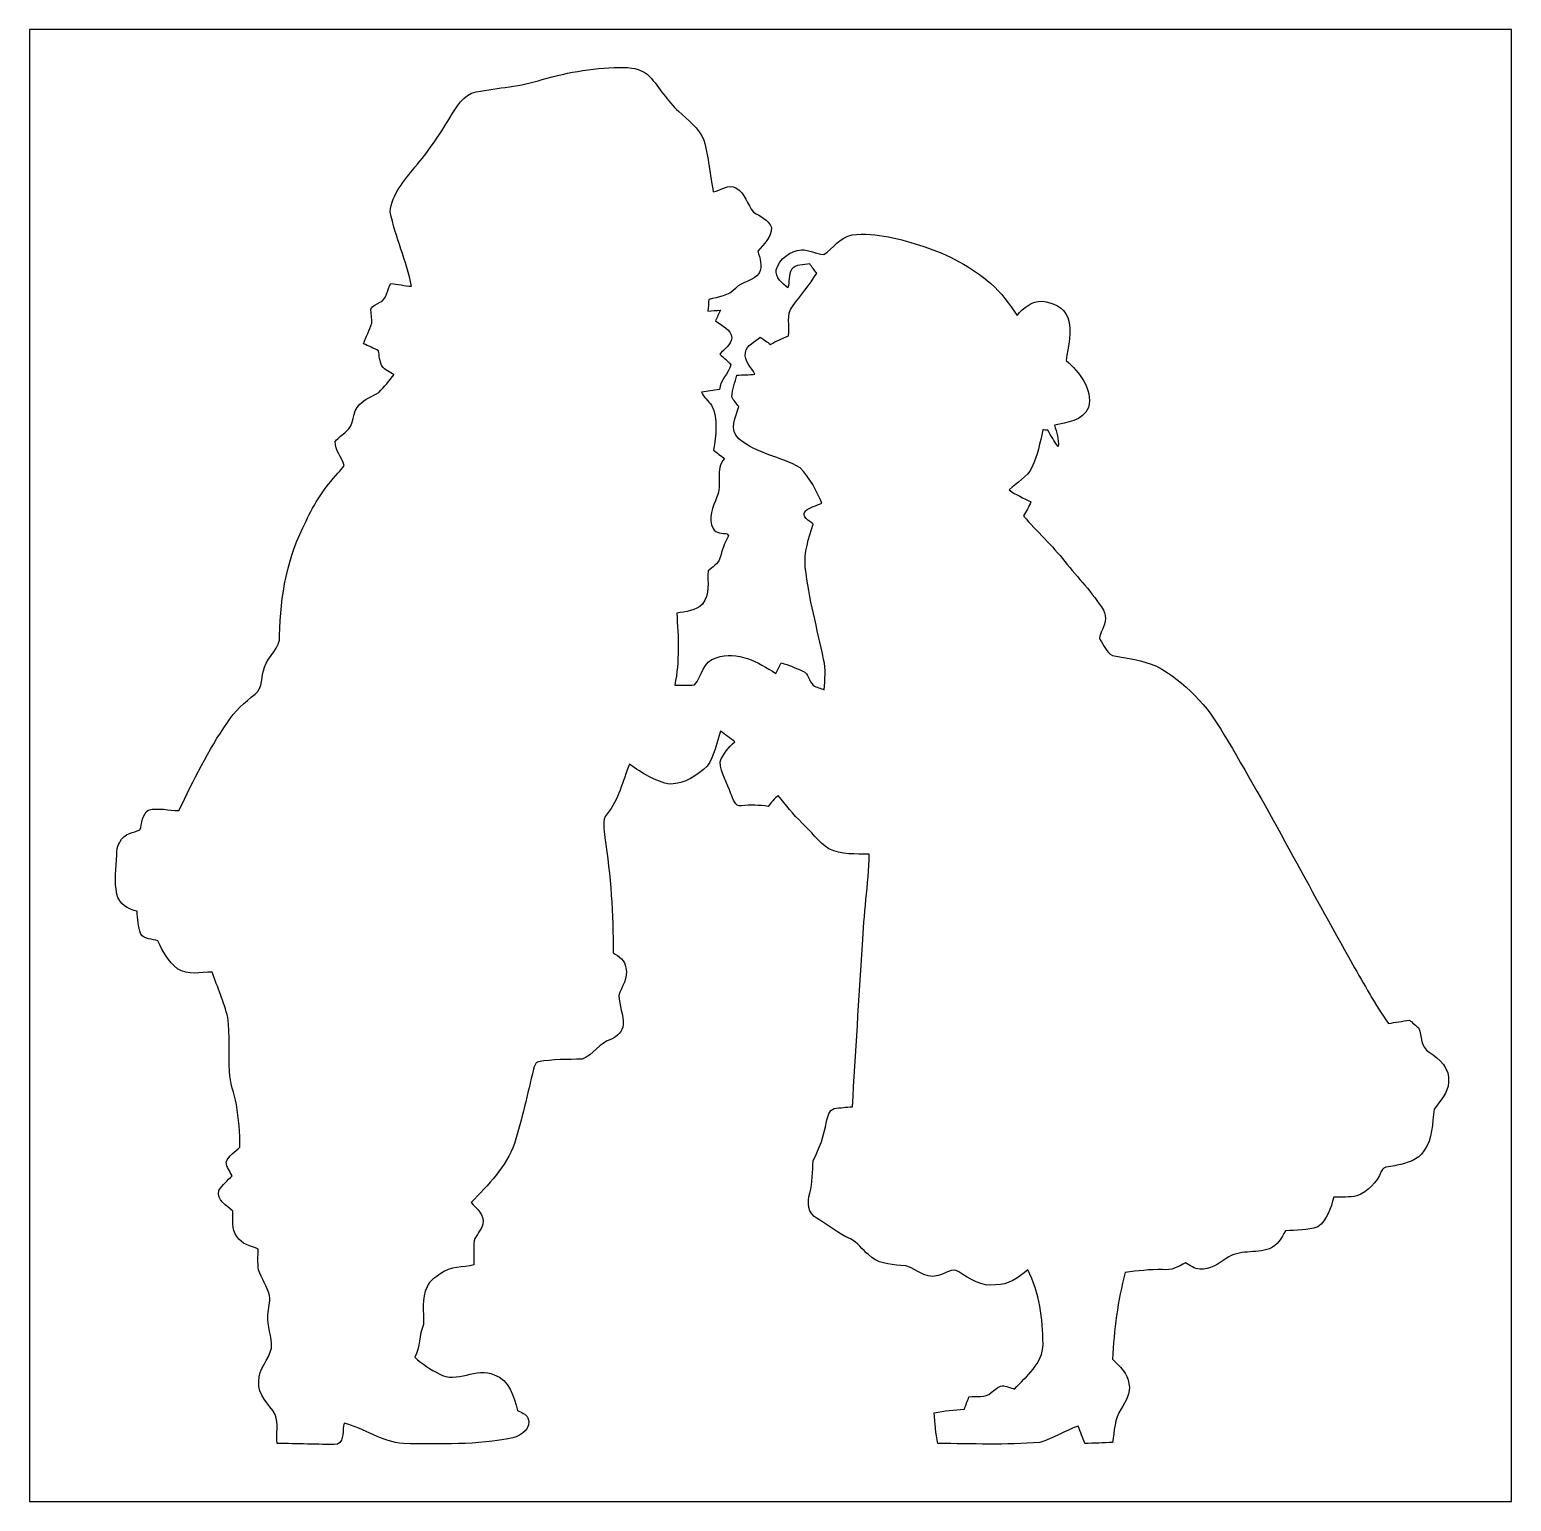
# Model space of a CAD drawing. Header units: centimetres. Extents: x -16.8 to 16.8, y -16.7 to 16.7.
import ezdxf

# ---------------------------------------------------------------- set-up
doc = ezdxf.new("R2010")
doc.units = ezdxf.units.CM
doc.header["$MEASUREMENT"] = 0
doc.layers.add('Layer 1', color=7, linetype='Continuous')

msp = doc.modelspace()

# ---------------------------------------------------------------- linework, layer by layer
at = {"layer": 'Layer 1', "color": 7}
for points, knots in [([(-16.77458, 16.66875), (-16.77458, 16.66875), (16.77458, 16.66875), (16.77458, 16.66875), (16.77458, 16.66875), (16.77458, 16.66875), (16.77458, -16.66875), (16.77458, -16.66875), (16.77458, -16.66875), (16.77458, -16.66875), (-16.77458, -16.66875), (-16.77458, -16.66875), (-16.77458, -16.66875), (-16.77458, -16.66875), (-16.77458, 16.66875), (-16.77458, 16.66875), (-16.77458, 16.66875), (-16.77458, 16.66875), (-16.77458, 16.66875), (-16.77458, 16.66875)], [0, 0, 0, 0, 0.16666667, 0.16666667, 0.16666667, 0.16666667, 0.33333333, 0.33333333, 0.33333333, 0.33333333, 0.5, 0.5, 0.5, 0.5, 0.66666667, 0.66666667, 0.66666667, 0.66666667, 1, 1, 1, 1]), ([(-5.1689, 15.53739), (-5.65291, 15.38076), (-6.16338, 15.34971), (-6.66186, 15.26222), (-6.66186, 15.26222), (-6.96136, 15.19626), (-7.11729, 14.90874), (-7.26299, 14.67062), (-7.26299, 14.67062), (-7.493, 14.27621), (-7.75899, 13.90438), (-8.05004, 13.55302), (-8.05004, 13.55302), (-8.28499, 13.2521), (-8.57638, 12.94024), (-8.60954, 12.54054), (-8.60954, 12.54054), (-8.50053, 11.96481), (-8.23595, 11.43176), (-8.12906, 10.85462), (-8.12906, 10.85462), (-8.28604, 10.87049), (-8.44197, 10.89766), (-8.59755, 10.92094), (-8.59755, 10.92094), (-8.68574, 10.77701), (-8.67763, 10.55405), (-8.85402, 10.4842), (-8.85402, 10.4842), (-8.91963, 10.44504), (-8.99724, 10.41788), (-9.04452, 10.35509), (-9.04452, 10.35509), (-9.05298, 10.24255), (-9.01806, 10.13037), (-9.02864, 10.01818), (-9.02864, 10.01818), (-9.07768, 9.85873), (-9.16305, 9.71268), (-9.21385, 9.55357), (-9.21385, 9.55357), (-9.10061, 9.50172), (-8.98737, 9.4488), (-8.87377, 9.39659), (-8.87377, 9.39659), (-8.85966, 9.28052), (-8.84908, 9.15917), (-8.79793, 9.05192), (-8.79793, 9.05192), (-8.73443, 8.95279), (-8.62048, 8.91046), (-8.52276, 8.85472), (-8.52276, 8.85472), (-8.63459, 8.71784), (-8.74113, 8.57603), (-8.86672, 8.45079), (-8.86672, 8.45079), (-9.00924, 8.35413), (-9.18704, 8.30827), (-9.30275, 8.17351), (-9.30275, 8.17351), (-9.48937, 8.01617), (-9.40717, 7.70502), (-9.60684, 7.56285), (-9.60684, 7.56285), (-9.68763, 7.48841), (-9.785, 7.42915), (-9.85344, 7.34201), (-9.85344, 7.34201), (-9.87037, 7.13458), (-9.69927, 6.98782), (-9.65588, 6.79662), (-9.65588, 6.79662), (-9.68975, 6.72924), (-9.74443, 6.67561), (-9.79346, 6.61917), (-9.79346, 6.61917), (-10.0965, 6.3052), (-10.32969, 5.93019), (-10.51525, 5.53685), (-10.51525, 5.53685), (-10.93329, 4.7438), (-11.10086, 3.83752), (-11.11568, 2.94746), (-11.11568, 2.94746), (-11.08745, 2.65289), (-11.38202, 2.48497), (-11.45787, 2.22462), (-11.45787, 2.22462), (-11.54148, 2.02883), (-11.47974, 1.75648), (-11.66989, 1.61749), (-11.66989, 1.61749), (-11.90413, 1.42946), (-12.1412, 1.23331), (-12.29713, 0.9719), (-12.29713, 0.9719), (-12.73387, 0.34925), (-13.06654, -0.3362), (-13.39321, -1.02129), (-13.39321, -1.02129), (-13.62393, -1.02023), (-13.86276, -0.94897), (-14.08889, -1.00965), (-14.08889, -1.00965), (-14.22718, -1.1109), (-14.22576, -1.31339), (-14.27762, -1.46085), (-14.27762, -1.46085), (-14.35664, -1.48661), (-14.43637, -1.50989), (-14.51363, -1.54093), (-14.51363, -1.54093), (-14.70731, -1.6062), (-14.81737, -1.83021), (-14.80044, -2.02671), (-14.80044, -2.02671), (-14.80891, -2.32128), (-14.86218, -2.62184), (-14.80114, -2.9143), (-14.80114, -2.9143), (-14.74541, -3.13761), (-14.55208, -3.25931), (-14.34077, -3.30059), (-14.34077, -3.30059), (-14.33371, -3.47521), (-14.31255, -3.64984), (-14.26034, -3.81811), (-14.26034, -3.81811), (-14.17038, -3.93735), (-13.99822, -3.931), (-13.87052, -3.97157), (-13.87052, -3.97157), (-13.76751, -4.2097), (-13.63204, -4.44112), (-13.4239, -4.60304), (-13.4239, -4.60304), (-13.19036, -4.7565), (-12.90355, -4.68559), (-12.64356, -4.68066), (-12.64356, -4.68066), (-12.52044, -5.02144), (-12.37544, -5.35623), (-12.28619, -5.70794), (-12.28619, -5.70794), (-12.23927, -6.11399), (-12.27243, -6.52392), (-12.24668, -6.93173), (-12.24668, -6.93173), (-12.24562, -7.1882), (-12.13944, -7.42632), (-12.09287, -7.67539), (-12.09287, -7.67539), (-12.03748, -7.99641), (-12.01385, -8.32203), (-12.01244, -8.64799), (-12.01244, -8.64799), (-12.12603, -8.74783), (-12.26679, -8.83603), (-12.325, -8.98243), (-12.325, -8.98243), (-12.31865, -9.0992), (-12.24068, -9.19409), (-12.18741, -9.29358), (-12.18741, -9.29358), (-12.29289, -9.40012), (-12.41319, -9.49819), (-12.48904, -9.62978), (-12.48904, -9.62978), (-12.54972, -9.85485), (-12.30101, -9.96562), (-12.17577, -10.09403), (-12.17577, -10.09403), (-12.16731, -10.28735), (-12.20682, -10.50184), (-12.08123, -10.67012), (-12.08123, -10.67012), (-11.98492, -10.84721), (-11.76267, -10.87332), (-11.59969, -10.95904), (-11.59969, -10.95904), (-11.60251, -11.11285), (-11.61627, -11.26843), (-11.59122, -11.42189), (-11.59122, -11.42189), (-11.5256, -11.62403), (-11.39472, -11.80147), (-11.34004, -12.0082), (-11.34004, -12.0082), (-11.32029, -12.1539), (-11.36685, -12.29819), (-11.37991, -12.44247), (-11.37991, -12.44247), (-11.39508, -12.69788), (-11.2903, -12.93989), (-11.29771, -13.19495), (-11.29771, -13.19495), (-11.35627, -13.46024), (-11.59581, -13.66626), (-11.58699, -13.95095), (-11.58699, -13.95095), (-11.62262, -14.26457), (-11.34957, -14.45648), (-11.21198, -14.70096), (-11.21198, -14.70096), (-11.13966, -14.91192), (-11.19117, -15.14157), (-11.17247, -15.361), (-11.17247, -15.361), (-10.71527, -15.35501), (-10.25666, -15.38746), (-9.80017, -15.37652), (-9.80017, -15.37652), (-9.63754, -15.28233), (-9.7028, -15.05303), (-9.65623, -14.89498), (-9.65623, -14.89498), (-9.19339, -15.01281), (-8.7951, -15.3289), (-8.30898, -15.35924), (-8.30898, -15.35924), (-7.48383, -15.37123), (-6.64633, -15.39628), (-5.83353, -15.22765), (-5.83353, -15.22765), (-5.63457, -15.18532), (-5.40456, -15.0054), (-5.49169, -14.77504), (-5.49169, -14.77504), (-5.53967, -14.68649), (-5.64656, -14.65474), (-5.72629, -14.60676), (-5.72629, -14.60676), (-5.80249, -14.29491), (-5.91644, -13.91461), (-6.25581, -13.80172), (-6.25581, -13.80172), (-6.65727, -13.61299), (-7.11165, -14.01233), (-7.49864, -13.78091), (-7.49864, -13.78091), (-7.69902, -13.68002), (-7.88811, -13.55478), (-8.05392, -13.40344), (-8.05392, -13.40344), (-7.92268, -13.17554), (-7.96854, -12.89897), (-7.8546, -12.66296), (-7.8546, -12.66296), (-7.84437, -12.37791), (-7.91457, -12.07241), (-7.77416, -11.80747), (-7.77416, -11.80747), (-7.72336, -11.66213), (-7.58014, -11.59298), (-7.46266, -11.51043), (-7.46266, -11.51043), (-7.25911, -11.32946), (-6.96101, -11.38202), (-6.71442, -11.30829), (-6.71442, -11.30829), (-6.7116, -11.12732), (-6.72924, -10.94599), (-6.71195, -10.76537), (-6.71195, -10.76537), (-6.66221, -10.63096), (-6.5532, -10.52477), (-6.51369, -10.38648), (-6.51369, -10.38648), (-6.46924, -10.17058), (-6.65939, -10.04535), (-6.7751, -9.90071), (-6.7751, -9.90071), (-6.39269, -9.50066), (-5.98664, -9.0932), (-5.79438, -8.56156), (-5.79438, -8.56156), (-5.62857, -8.00523), (-5.50298, -7.43797), (-5.36469, -6.87493), (-5.36469, -6.87493), (-5.34211, -6.81602), (-5.33259, -6.72712), (-5.25886, -6.71266), (-5.25886, -6.71266), (-4.93183, -6.65304), (-4.59775, -6.65762), (-4.26649, -6.65374), (-4.26649, -6.65374), (-4.01461, -6.55038), (-3.86503, -6.28579), (-3.60151, -6.1976), (-3.60151, -6.1976), (-3.46957, -6.13939), (-3.35174, -6.02156), (-3.33551, -5.87304), (-3.33551, -5.87304), (-3.33022, -5.64833), (-3.42265, -5.43525), (-3.43429, -5.213), (-3.43429, -5.213), (-3.37891, -5.00345), (-3.20746, -4.81542), (-3.27907, -4.58329), (-3.27907, -4.58329), (-3.29001, -4.41889), (-3.429, -4.31341), (-3.56482, -4.24709), (-3.56482, -4.24709), (-3.55706, -3.37009), (-3.62126, -2.49626), (-3.75073, -1.62948), (-3.75073, -1.62948), (-3.75461, -1.45732), (-3.83364, -1.24001), (-3.7017, -1.09538), (-3.7017, -1.09538), (-3.435, -0.77329), (-3.34821, -0.35313), (-3.19546, 0.02681), (-3.19546, 0.02681), (-2.90865, -0.16263), (-2.61338, -0.37218), (-2.26413, -0.42333), (-2.26413, -0.42333), (-1.94486, -0.41099), (-1.65664, -0.22966), (-1.43369, -0.01341), (-1.43369, -0.01341), (-1.26788, 0.21943), (-1.22379, 0.51223), (-1.13171, 0.77717), (-1.13171, 0.77717), (-1.02164, 0.70026), (-0.91123, 0.62265), (-0.80716, 0.53657), (-0.80716, 0.53657), (-0.94862, 0.41063), (-1.07844, 0.26529), (-1.14088, 0.08255), (-1.14088, 0.08255), (-1.13736, -0.18133), (-0.97049, -0.39934), (-0.895, -0.64417), (-0.895, -0.64417), (-0.84702, -0.75106), (-0.80927, -0.93416), (-0.65546, -0.9144), (-0.65546, -0.9144), (-0.45579, -0.89112), (-0.25506, -0.89606), (-0.05609, -0.92781), (-0.05609, -0.92781), (0.01905, -0.84314), (0.08467, -0.74718), (0.17709, -0.67945), (0.17709, -0.67945), (0.34608, -0.89359), (0.51435, -1.10949), (0.71296, -1.29787), (0.71296, -1.29787), (0.91969, -1.48978), (1.08162, -1.73461), (1.32327, -1.88666), (1.32327, -1.88666), (1.6062, -2.02988), (1.92864, -2.00237), (2.23591, -2.00695), (2.23591, -2.00695), (2.21827, -2.69381), (2.10785, -3.37397), (2.08315, -4.06047), (2.08315, -4.06047), (2.00872, -5.28355), (1.92158, -6.50628), (1.85596, -7.73007), (1.85596, -7.73007), (1.71803, -7.73924), (1.5808, -7.75229), (1.44427, -7.76923), (1.44427, -7.76923), (1.32397, -7.81226), (1.29187, -7.95514), (1.26577, -8.06591), (1.26577, -8.06591), (1.21673, -8.37636), (1.11019, -8.6741), (0.96273, -8.95103), (0.96273, -8.95103), (0.94968, -9.19798), (0.95497, -9.4488), (0.88759, -9.68975), (0.88759, -9.68975), (0.82973, -9.88907), (0.84279, -10.16106), (1.05728, -10.26125), (1.05728, -10.26125), (1.3148, -10.40553), (1.53211, -10.61297), (1.81081, -10.72056), (1.81081, -10.72056), (1.97414, -10.80558), (2.07504, -10.96963), (2.21968, -11.07969), (2.21968, -11.07969), (2.40559, -11.28289), (2.69311, -11.29877), (2.94887, -11.32769), (2.94887, -11.32769), (3.26037, -11.30794), (3.47521, -11.66777), (3.79412, -11.55171), (3.79412, -11.55171), (3.94688, -11.52772), (4.11057, -11.36227), (4.26191, -11.46986), (4.26191, -11.46986), (4.51379, -11.62438), (4.78472, -11.81911), (5.09693, -11.76302), (5.09693, -11.76302), (5.3848, -11.77607), (5.61164, -11.59228), (5.82436, -11.42718), (5.82436, -11.42718), (6.09212, -11.94294), (6.17008, -12.53314), (6.17044, -13.10816), (6.17044, -13.10816), (6.16902, -13.5509), (5.79226, -13.82713), (5.52556, -14.12593), (5.52556, -14.12593), (5.43313, -14.09665), (5.34211, -14.05537), (5.24475, -14.04973), (5.24475, -14.04973), (5.14562, -14.06772), (5.07682, -14.14886), (4.99886, -14.20566), (4.99886, -14.20566), (4.86057, -14.33089), (4.66161, -14.27939), (4.49262, -14.30161), (4.49262, -14.30161), (4.45699, -14.39369), (4.42313, -14.48576), (4.38961, -14.57995), (4.38961, -14.57995), (4.16031, -14.59124), (3.93312, -14.61946), (3.7084, -14.66462), (3.7084, -14.66462), (3.72674, -14.89534), (3.73839, -15.13134), (3.79236, -15.35642), (3.79236, -15.35642), (4.55965, -15.36453), (5.33082, -15.39522), (6.09635, -15.33384), (6.09635, -15.33384), (6.39939, -15.24494), (6.66574, -15.06185), (6.96807, -14.9673), (6.96807, -14.9673), (7.02098, -15.09607), (7.06967, -15.22695), (7.11694, -15.35818), (7.11694, -15.35818), (7.32614, -15.34866), (7.53569, -15.34583), (7.74488, -15.33172), (7.74488, -15.33172), (7.78334, -15.0749), (7.7911, -14.79797), (7.93891, -14.57501), (7.93891, -14.57501), (8.03628, -14.40109), (8.17033, -14.21659), (8.11248, -14.00351), (8.11248, -14.00351), (8.09343, -13.7668), (7.90257, -13.60346), (7.741, -13.45071), (7.741, -13.45071), (7.77734, -12.78714), (7.86306, -12.12497), (8.03099, -11.48151), (8.03099, -11.48151), (8.3118, -11.44799), (8.59331, -11.41271), (8.87659, -11.41871), (8.87659, -11.41871), (9.06886, -11.44834), (9.23678, -11.35027), (9.39941, -11.26666), (9.39941, -11.26666), (9.50066, -11.3217), (9.59802, -11.40248), (9.71797, -11.40883), (9.71797, -11.40883), (9.94798, -11.42294), (10.13848, -11.28607), (10.32016, -11.16683), (10.32016, -11.16683), (10.60132, -10.95304), (10.98409, -11.06629), (11.29947, -10.94458), (11.29947, -10.94458), (11.4808, -10.87332), (11.56829, -10.69658), (11.66107, -10.54029), (11.66107, -10.54029), (11.90449, -10.52195), (12.15637, -10.535), (12.38956, -10.45034), (12.38956, -10.45034), (12.61145, -10.29264), (12.68342, -10.02383), (12.75397, -9.77724), (12.75397, -9.77724), (12.92789, -9.77159), (13.10675, -9.78923), (13.2775, -9.74725), (13.2775, -9.74725), (13.52832, -9.65129), (13.72376, -9.44386), (13.82959, -9.19939), (13.82959, -9.19939), (13.87969, -9.05439), (14.07125, -9.09461), (14.18237, -9.05369), (14.18237, -9.05369), (14.4078, -9.00642), (14.66779, -8.94292), (14.79127, -8.72631), (14.79127, -8.72631), (15.00329, -8.45996), (14.97683, -8.10295), (15.02657, -7.78686), (15.02657, -7.78686), (15.15039, -7.59284), (15.3483, -7.42139), (15.35112, -7.17374), (15.35112, -7.17374), (15.39346, -6.86964), (15.14828, -6.63928), (14.91297, -6.4964), (14.91297, -6.4964), (14.71859, -6.38951), (14.74964, -6.12669), (14.68049, -5.9496), (14.68049, -5.9496), (14.62828, -5.90444), (14.52386, -5.81378), (14.47165, -5.76862), (14.47165, -5.76862), (14.31008, -5.79191), (14.14992, -5.81872), (13.98905, -5.84306), (13.98905, -5.84306), (13.68284, -5.41761), (13.44471, -4.94806), (13.17413, -4.50003), (13.17413, -4.50003), (12.20329, -2.76613), (11.28642, -1.00224), (10.2676, 0.70414), (10.2676, 0.70414), (9.90529, 1.34091), (9.38812, 1.89653), (8.74148, 2.24861), (8.74148, 2.24861), (8.42504, 2.38936), (8.07649, 2.42394), (7.74136, 2.49202), (7.74136, 2.49202), (7.6013, 2.55552), (7.55121, 2.72979), (7.46442, 2.84374), (7.46442, 2.84374), (7.4228, 2.90019), (7.4736, 2.96545), (7.49018, 3.02189), (7.49018, 3.02189), (7.55615, 3.17324), (7.6327, 3.36127), (7.53816, 3.51649), (7.53816, 3.51649), (7.29368, 3.91901), (6.95995, 4.25344), (6.66468, 4.61716), (6.66468, 4.61716), (6.38034, 4.98757), (6.02756, 5.29696), (5.72841, 5.65432), (5.72841, 5.65432), (5.78979, 5.75698), (5.8487, 5.8614), (5.89668, 5.97112), (5.89668, 5.97112), (5.73405, 6.06284), (5.54919, 6.12387), (5.40702, 6.24522), (5.40702, 6.24522), (5.57777, 6.41103), (5.81131, 6.52498), (5.91467, 6.7504), (5.91467, 6.7504), (6.03956, 7.01992), (6.11011, 7.31167), (6.16338, 7.60236), (6.16338, 7.60236), (6.20219, 7.59989), (6.24134, 7.59707), (6.28086, 7.59425), (6.28086, 7.59425), (6.34965, 7.46689), (6.42302, 7.34166), (6.51157, 7.22665), (6.51157, 7.22665), (6.53909, 7.39281), (6.47312, 7.55086), (6.43079, 7.70749), (6.43079, 7.70749), (6.71724, 7.77804), (7.05944, 7.79886), (7.20302, 8.10719), (7.20302, 8.10719), (7.29121, 8.53405), (7.00229, 8.91328), (6.69466, 9.17363), (6.69466, 9.17363), (6.73453, 9.49642), (6.84495, 9.83297), (6.72924, 10.15153), (6.72924, 10.15153), (6.64245, 10.38789), (6.38457, 10.49302), (6.15139, 10.51842), (6.15139, 10.51842), (5.91185, 10.51772), (5.7277, 10.36743), (5.582, 10.19634), (5.582, 10.19634), (5.40632, 10.45316), (5.22852, 10.71457), (4.98934, 10.91671), (4.98934, 10.91671), (4.54589, 11.29453), (4.02519, 11.57711), (3.47133, 11.75561), (3.47133, 11.75561), (2.94887, 11.92318), (2.40101, 12.0837), (1.84644, 12.01879), (1.84644, 12.01879), (1.57304, 11.9694), (1.42275, 11.71363), (1.20579, 11.57323), (1.20579, 11.57323), (1.03364, 11.58663), (0.87454, 11.68541), (0.70026, 11.68047), (0.70026, 11.68047), (0.44662, 11.65825), (0.20038, 11.47974), (0.13053, 11.23068), (0.13053, 11.23068), (0.10654, 11.04794), (0.26458, 10.91953), (0.39617, 10.82322), (0.39617, 10.82322), (0.4258, 10.95939), (0.40675, 11.11144), (0.47625, 11.23562), (0.47625, 11.23562), (0.56974, 11.36121), (0.75318, 11.33722), (0.88688, 11.36191), (0.88688, 11.36191), (0.93874, 11.29101), (0.99236, 11.2208), (1.04634, 11.15095), (1.04634, 11.15095), (0.88865, 10.88355), (0.67769, 10.65318), (0.49918, 10.40024), (0.49918, 10.40024), (0.34819, 10.21045), (0.44344, 9.94974), (0.40993, 9.72891), (0.40993, 9.72891), (0.26987, 9.67458), (0.12876, 9.62131), (0.00282, 9.5377), (0.00282, 9.5377), (-0.07549, 9.59238), (-0.1524, 9.64882), (-0.23036, 9.70351), (-0.23036, 9.70351), (-0.34749, 9.5945), (-0.54363, 9.52959), (-0.56691, 9.35355), (-0.56691, 9.35355), (-0.59866, 9.15705), (-0.43356, 9.023), (-0.35207, 8.86389), (-0.35207, 8.86389), (-0.4886, 8.84978), (-0.62618, 8.84731), (-0.76271, 8.84167), (-0.76271, 8.84167), (-0.80116, 8.67904), (-0.86501, 8.51994), (-0.87736, 8.35272), (-0.87736, 8.35272), (-0.83749, 8.26911), (-0.77153, 8.20208), (-0.71649, 8.12835), (-0.71649, 8.12835), (-0.78987, 7.89411), (-0.94156, 7.60483), (-0.71438, 7.39951), (-0.71438, 7.39951), (-0.31821, 7.05802), (0.23283, 7.00087), (0.67416, 6.74123), (0.67416, 6.74123), (0.89359, 6.51933), (1.04246, 6.22829), (1.15993, 5.94113), (1.15993, 5.94113), (1.03787, 5.8861), (0.89218, 5.85717), (0.79375, 5.7658), (0.79375, 5.7658), (0.68227, 5.63139), (0.88759, 5.54567), (0.96908, 5.46417), (0.96908, 5.46417), (0.86219, 5.14985), (0.756, 4.82141), (0.78846, 4.48592), (0.78846, 4.48592), (0.86466, 3.78107), (1.06292, 3.09774), (1.20297, 2.40453), (1.20297, 2.40453), (1.26048, 2.1784), (1.22731, 1.94698), (1.21708, 1.71768), (1.21708, 1.71768), (1.13277, 1.74696), (1.04387, 1.76777), (0.96802, 1.8161), (0.96802, 1.8161), (0.86783, 1.90712), (0.86995, 2.08809), (0.73025, 2.13924), (0.73025, 2.13924), (0.57291, 2.21262), (0.40852, 2.27048), (0.24518, 2.32728), (0.24518, 2.32728), (0.2032, 2.24649), (0.16122, 2.16535), (0.11712, 2.08562), (0.11712, 2.08562), (-0.2794, 2.33927), (-0.74683, 2.61303), (-1.23366, 2.44087), (-1.23366, 2.44087), (-1.52047, 2.37031), (-1.55681, 2.01965), (-1.71873, 1.82704), (-1.71873, 1.82704), (-1.86725, 1.80904), (-2.01789, 1.82598), (-2.16606, 1.82174), (-2.16606, 1.82174), (-2.05987, 2.36079), (-2.08315, 2.90759), (-2.12372, 3.45122), (-2.12372, 3.45122), (-1.92229, 3.48686), (-1.68839, 3.49779), (-1.53846, 3.65725), (-1.53846, 3.65725), (-1.37054, 3.87491), (-1.42628, 4.15784), (-1.41429, 4.41149), (-1.41429, 4.41149), (-1.31304, 4.49227), (-1.18604, 4.56353), (-1.14653, 4.69512), (-1.14653, 4.69512), (-1.09361, 4.86904), (-1.04246, 5.04437), (-0.94756, 5.20065), (-0.94756, 5.20065), (-0.95497, 5.21264), (-0.97014, 5.23699), (-0.9779, 5.24898), (-0.9779, 5.24898), (-1.08938, 5.26168), (-1.2379, 5.2518), (-1.29999, 5.36716), (-1.29999, 5.36716), (-1.42946, 5.59682), (-1.2954, 5.85964), (-1.21426, 6.08259), (-1.21426, 6.08259), (-1.08656, 6.36164), (-1.26541, 6.70807), (-1.04422, 6.95184), (-1.04422, 6.95184), (-1.12501, 7.0164), (-1.20721, 7.07919), (-1.28764, 7.14304), (-1.28764, 7.14304), (-1.24107, 7.47959), (-1.17863, 7.8426), (-1.33279, 8.16187), (-1.33279, 8.16187), (-1.40935, 8.25923), (-1.50707, 8.34072), (-1.56139, 8.45467), (-1.56139, 8.45467), (-1.42663, 8.47866), (-1.29152, 8.49736), (-1.15535, 8.51676), (-1.15535, 8.51676), (-1.13841, 8.73442), (-0.94403, 8.87307), (-0.90064, 9.07909), (-0.90064, 9.07909), (-0.96767, 9.17152), (-1.06574, 9.23361), (-1.14406, 9.3151), (-1.14406, 9.3151), (-1.05339, 9.43645), (-0.89288, 9.51936), (-0.87418, 9.68375), (-0.87418, 9.68375), (-0.88971, 9.88413), (-1.11019, 9.96139), (-1.24742, 10.07427), (-1.24742, 10.07427), (-1.20791, 10.154), (-1.16911, 10.23373), (-1.13242, 10.31487), (-1.13242, 10.31487), (-1.22696, 10.30817), (-1.32115, 10.2997), (-1.4157, 10.293), (-1.4157, 10.293), (-1.41076, 10.38225), (-1.40264, 10.47009), (-1.39629, 10.55899), (-1.39629, 10.55899), (-1.18216, 10.60662), (-0.94509, 10.63413), (-0.78881, 10.80735), (-0.78881, 10.80735), (-0.64276, 10.97245), (-0.37924, 10.96645), (-0.25365, 11.15413), (-0.25365, 11.15413), (-0.17533, 11.31182), (-0.24377, 11.49244), (-0.28469, 11.65225), (-0.28469, 11.65225), (-0.15169, 11.80782), (0.02752, 11.96269), (0.02258, 12.18494), (0.02258, 12.18494), (-0.05009, 12.37156), (-0.22895, 12.43894), (-0.38347, 12.53208), (-0.38347, 12.53208), (-0.53269, 12.70423), (-0.56974, 12.96705), (-0.7814, 13.08417), (-0.7814, 13.08417), (-0.95215, 13.1766), (-1.12818, 13.03091), (-1.29505, 12.99139), (-1.29505, 12.99139), (-1.3716, 13.38051), (-1.403, 13.77879), (-1.50636, 14.16226), (-1.50636, 14.16226), (-1.61643, 14.4399), (-1.86761, 14.62334), (-2.08068, 14.81914), (-2.08068, 14.81914), (-2.33892, 15.04809), (-2.50754, 15.3543), (-2.7372, 15.60759), (-2.7372, 15.60759), (-2.88149, 15.76211), (-3.10162, 15.80691), (-3.30412, 15.81044), (-3.30412, 15.81044), (-3.93488, 15.81503), (-4.56424, 15.71378), (-5.1689, 15.53739)], [0, 0, 0, 0, 0.00438596, 0.00438596, 0.00438596, 0.00438596, 0.00877193, 0.00877193, 0.00877193, 0.00877193, 0.01315789, 0.01315789, 0.01315789, 0.01315789, 0.01754386, 0.01754386, 0.01754386, 0.01754386, 0.02192982, 0.02192982, 0.02192982, 0.02192982, 0.02631579, 0.02631579, 0.02631579, 0.02631579, 0.03070175, 0.03070175, 0.03070175, 0.03070175, 0.03508772, 0.03508772, 0.03508772, 0.03508772, 0.03947368, 0.03947368, 0.03947368, 0.03947368, 0.04385965, 0.04385965, 0.04385965, 0.04385965, 0.04824561, 0.04824561, 0.04824561, 0.04824561, 0.05263158, 0.05263158, 0.05263158, 0.05263158, 0.05701754, 0.05701754, 0.05701754, 0.05701754, 0.06140351, 0.06140351, 0.06140351, 0.06140351, 0.06578947, 0.06578947, 0.06578947, 0.06578947, 0.07017544, 0.07017544, 0.07017544, 0.07017544, 0.0745614, 0.0745614, 0.0745614, 0.0745614, 0.07894737, 0.07894737, 0.07894737, 0.07894737, 0.08333333, 0.08333333, 0.08333333, 0.08333333, 0.0877193, 0.0877193, 0.0877193, 0.0877193, 0.09210526, 0.09210526, 0.09210526, 0.09210526, 0.09649123, 0.09649123, 0.09649123, 0.09649123, 0.10087719, 0.10087719, 0.10087719, 0.10087719, 0.10526316, 0.10526316, 0.10526316, 0.10526316, 0.10964912, 0.10964912, 0.10964912, 0.10964912, 0.11403509, 0.11403509, 0.11403509, 0.11403509, 0.11842105, 0.11842105, 0.11842105, 0.11842105, 0.12280702, 0.12280702, 0.12280702, 0.12280702, 0.12719298, 0.12719298, 0.12719298, 0.12719298, 0.13157895, 0.13157895, 0.13157895, 0.13157895, 0.13596491, 0.13596491, 0.13596491, 0.13596491, 0.14035088, 0.14035088, 0.14035088, 0.14035088, 0.14473684, 0.14473684, 0.14473684, 0.14473684, 0.14912281, 0.14912281, 0.14912281, 0.14912281, 0.15350877, 0.15350877, 0.15350877, 0.15350877, 0.15789474, 0.15789474, 0.15789474, 0.15789474, 0.1622807, 0.1622807, 0.1622807, 0.1622807, 0.16666667, 0.16666667, 0.16666667, 0.16666667, 0.17105263, 0.17105263, 0.17105263, 0.17105263, 0.1754386, 0.1754386, 0.1754386, 0.1754386, 0.17982456, 0.17982456, 0.17982456, 0.17982456, 0.18421053, 0.18421053, 0.18421053, 0.18421053, 0.18859649, 0.18859649, 0.18859649, 0.18859649, 0.19298246, 0.19298246, 0.19298246, 0.19298246, 0.19736842, 0.19736842, 0.19736842, 0.19736842, 0.20175439, 0.20175439, 0.20175439, 0.20175439, 0.20614035, 0.20614035, 0.20614035, 0.20614035, 0.21052632, 0.21052632, 0.21052632, 0.21052632, 0.21491228, 0.21491228, 0.21491228, 0.21491228, 0.21929825, 0.21929825, 0.21929825, 0.21929825, 0.22368421, 0.22368421, 0.22368421, 0.22368421, 0.22807018, 0.22807018, 0.22807018, 0.22807018, 0.23245614, 0.23245614, 0.23245614, 0.23245614, 0.23684211, 0.23684211, 0.23684211, 0.23684211, 0.24122807, 0.24122807, 0.24122807, 0.24122807, 0.24561404, 0.24561404, 0.24561404, 0.24561404, 0.25, 0.25, 0.25, 0.25, 0.25438596, 0.25438596, 0.25438596, 0.25438596, 0.25877193, 0.25877193, 0.25877193, 0.25877193, 0.26315789, 0.26315789, 0.26315789, 0.26315789, 0.26754386, 0.26754386, 0.26754386, 0.26754386, 0.27192982, 0.27192982, 0.27192982, 0.27192982, 0.27631579, 0.27631579, 0.27631579, 0.27631579, 0.28070175, 0.28070175, 0.28070175, 0.28070175, 0.28508772, 0.28508772, 0.28508772, 0.28508772, 0.28947368, 0.28947368, 0.28947368, 0.28947368, 0.29385965, 0.29385965, 0.29385965, 0.29385965, 0.29824561, 0.29824561, 0.29824561, 0.29824561, 0.30263158, 0.30263158, 0.30263158, 0.30263158, 0.30701754, 0.30701754, 0.30701754, 0.30701754, 0.31140351, 0.31140351, 0.31140351, 0.31140351, 0.31578947, 0.31578947, 0.31578947, 0.31578947, 0.32017544, 0.32017544, 0.32017544, 0.32017544, 0.3245614, 0.3245614, 0.3245614, 0.3245614, 0.32894737, 0.32894737, 0.32894737, 0.32894737, 0.33333333, 0.33333333, 0.33333333, 0.33333333, 0.3377193, 0.3377193, 0.3377193, 0.3377193, 0.34210526, 0.34210526, 0.34210526, 0.34210526, 0.34649123, 0.34649123, 0.34649123, 0.34649123, 0.35087719, 0.35087719, 0.35087719, 0.35087719, 0.35526316, 0.35526316, 0.35526316, 0.35526316, 0.35964912, 0.35964912, 0.35964912, 0.35964912, 0.36403509, 0.36403509, 0.36403509, 0.36403509, 0.36842105, 0.36842105, 0.36842105, 0.36842105, 0.37280702, 0.37280702, 0.37280702, 0.37280702, 0.37719298, 0.37719298, 0.37719298, 0.37719298, 0.38157895, 0.38157895, 0.38157895, 0.38157895, 0.38596491, 0.38596491, 0.38596491, 0.38596491, 0.39035088, 0.39035088, 0.39035088, 0.39035088, 0.39473684, 0.39473684, 0.39473684, 0.39473684, 0.39912281, 0.39912281, 0.39912281, 0.39912281, 0.40350877, 0.40350877, 0.40350877, 0.40350877, 0.40789474, 0.40789474, 0.40789474, 0.40789474, 0.4122807, 0.4122807, 0.4122807, 0.4122807, 0.41666667, 0.41666667, 0.41666667, 0.41666667, 0.42105263, 0.42105263, 0.42105263, 0.42105263, 0.4254386, 0.4254386, 0.4254386, 0.4254386, 0.42982456, 0.42982456, 0.42982456, 0.42982456, 0.43421053, 0.43421053, 0.43421053, 0.43421053, 0.43859649, 0.43859649, 0.43859649, 0.43859649, 0.44298246, 0.44298246, 0.44298246, 0.44298246, 0.44736842, 0.44736842, 0.44736842, 0.44736842, 0.45175439, 0.45175439, 0.45175439, 0.45175439, 0.45614035, 0.45614035, 0.45614035, 0.45614035, 0.46052632, 0.46052632, 0.46052632, 0.46052632, 0.46491228, 0.46491228, 0.46491228, 0.46491228, 0.46929825, 0.46929825, 0.46929825, 0.46929825, 0.47368421, 0.47368421, 0.47368421, 0.47368421, 0.47807018, 0.47807018, 0.47807018, 0.47807018, 0.48245614, 0.48245614, 0.48245614, 0.48245614, 0.48684211, 0.48684211, 0.48684211, 0.48684211, 0.49122807, 0.49122807, 0.49122807, 0.49122807, 0.49561404, 0.49561404, 0.49561404, 0.49561404, 0.5, 0.5, 0.5, 0.5, 0.50438596, 0.50438596, 0.50438596, 0.50438596, 0.50877193, 0.50877193, 0.50877193, 0.50877193, 0.51315789, 0.51315789, 0.51315789, 0.51315789, 0.51754386, 0.51754386, 0.51754386, 0.51754386, 0.52192982, 0.52192982, 0.52192982, 0.52192982, 0.52631579, 0.52631579, 0.52631579, 0.52631579, 0.53070175, 0.53070175, 0.53070175, 0.53070175, 0.53508772, 0.53508772, 0.53508772, 0.53508772, 0.53947368, 0.53947368, 0.53947368, 0.53947368, 0.54385965, 0.54385965, 0.54385965, 0.54385965, 0.54824561, 0.54824561, 0.54824561, 0.54824561, 0.55263158, 0.55263158, 0.55263158, 0.55263158, 0.55701754, 0.55701754, 0.55701754, 0.55701754, 0.56140351, 0.56140351, 0.56140351, 0.56140351, 0.56578947, 0.56578947, 0.56578947, 0.56578947, 0.57017544, 0.57017544, 0.57017544, 0.57017544, 0.5745614, 0.5745614, 0.5745614, 0.5745614, 0.57894737, 0.57894737, 0.57894737, 0.57894737, 0.58333333, 0.58333333, 0.58333333, 0.58333333, 0.5877193, 0.5877193, 0.5877193, 0.5877193, 0.59210526, 0.59210526, 0.59210526, 0.59210526, 0.59649123, 0.59649123, 0.59649123, 0.59649123, 0.60087719, 0.60087719, 0.60087719, 0.60087719, 0.60526316, 0.60526316, 0.60526316, 0.60526316, 0.60964912, 0.60964912, 0.60964912, 0.60964912, 0.61403509, 0.61403509, 0.61403509, 0.61403509, 0.61842105, 0.61842105, 0.61842105, 0.61842105, 0.62280702, 0.62280702, 0.62280702, 0.62280702, 0.62719298, 0.62719298, 0.62719298, 0.62719298, 0.63157895, 0.63157895, 0.63157895, 0.63157895, 0.63596491, 0.63596491, 0.63596491, 0.63596491, 0.64035088, 0.64035088, 0.64035088, 0.64035088, 0.64473684, 0.64473684, 0.64473684, 0.64473684, 0.64912281, 0.64912281, 0.64912281, 0.64912281, 0.65350877, 0.65350877, 0.65350877, 0.65350877, 0.65789474, 0.65789474, 0.65789474, 0.65789474, 0.6622807, 0.6622807, 0.6622807, 0.6622807, 0.66666667, 0.66666667, 0.66666667, 0.66666667, 0.67105263, 0.67105263, 0.67105263, 0.67105263, 0.6754386, 0.6754386, 0.6754386, 0.6754386, 0.67982456, 0.67982456, 0.67982456, 0.67982456, 0.68421053, 0.68421053, 0.68421053, 0.68421053, 0.68859649, 0.68859649, 0.68859649, 0.68859649, 0.69298246, 0.69298246, 0.69298246, 0.69298246, 0.69736842, 0.69736842, 0.69736842, 0.69736842, 0.70175439, 0.70175439, 0.70175439, 0.70175439, 0.70614035, 0.70614035, 0.70614035, 0.70614035, 0.71052632, 0.71052632, 0.71052632, 0.71052632, 0.71491228, 0.71491228, 0.71491228, 0.71491228, 0.71929825, 0.71929825, 0.71929825, 0.71929825, 0.72368421, 0.72368421, 0.72368421, 0.72368421, 0.72807018, 0.72807018, 0.72807018, 0.72807018, 0.73245614, 0.73245614, 0.73245614, 0.73245614, 0.73684211, 0.73684211, 0.73684211, 0.73684211, 0.74122807, 0.74122807, 0.74122807, 0.74122807, 0.74561404, 0.74561404, 0.74561404, 0.74561404, 0.75, 0.75, 0.75, 0.75, 0.75438596, 0.75438596, 0.75438596, 0.75438596, 0.75877193, 0.75877193, 0.75877193, 0.75877193, 0.76315789, 0.76315789, 0.76315789, 0.76315789, 0.76754386, 0.76754386, 0.76754386, 0.76754386, 0.77192982, 0.77192982, 0.77192982, 0.77192982, 0.77631579, 0.77631579, 0.77631579, 0.77631579, 0.78070175, 0.78070175, 0.78070175, 0.78070175, 0.78508772, 0.78508772, 0.78508772, 0.78508772, 0.78947368, 0.78947368, 0.78947368, 0.78947368, 0.79385965, 0.79385965, 0.79385965, 0.79385965, 0.79824561, 0.79824561, 0.79824561, 0.79824561, 0.80263158, 0.80263158, 0.80263158, 0.80263158, 0.80701754, 0.80701754, 0.80701754, 0.80701754, 0.81140351, 0.81140351, 0.81140351, 0.81140351, 0.81578947, 0.81578947, 0.81578947, 0.81578947, 0.82017544, 0.82017544, 0.82017544, 0.82017544, 0.8245614, 0.8245614, 0.8245614, 0.8245614, 0.82894737, 0.82894737, 0.82894737, 0.82894737, 0.83333333, 0.83333333, 0.83333333, 0.83333333, 0.8377193, 0.8377193, 0.8377193, 0.8377193, 0.84210526, 0.84210526, 0.84210526, 0.84210526, 0.84649123, 0.84649123, 0.84649123, 0.84649123, 0.85087719, 0.85087719, 0.85087719, 0.85087719, 0.85526316, 0.85526316, 0.85526316, 0.85526316, 0.85964912, 0.85964912, 0.85964912, 0.85964912, 0.86403509, 0.86403509, 0.86403509, 0.86403509, 0.86842105, 0.86842105, 0.86842105, 0.86842105, 0.87280702, 0.87280702, 0.87280702, 0.87280702, 0.87719298, 0.87719298, 0.87719298, 0.87719298, 0.88157895, 0.88157895, 0.88157895, 0.88157895, 0.88596491, 0.88596491, 0.88596491, 0.88596491, 0.89035088, 0.89035088, 0.89035088, 0.89035088, 0.89473684, 0.89473684, 0.89473684, 0.89473684, 0.89912281, 0.89912281, 0.89912281, 0.89912281, 0.90350877, 0.90350877, 0.90350877, 0.90350877, 0.90789474, 0.90789474, 0.90789474, 0.90789474, 0.9122807, 0.9122807, 0.9122807, 0.9122807, 0.91666667, 0.91666667, 0.91666667, 0.91666667, 0.92105263, 0.92105263, 0.92105263, 0.92105263, 0.9254386, 0.9254386, 0.9254386, 0.9254386, 0.92982456, 0.92982456, 0.92982456, 0.92982456, 0.93421053, 0.93421053, 0.93421053, 0.93421053, 0.93859649, 0.93859649, 0.93859649, 0.93859649, 0.94298246, 0.94298246, 0.94298246, 0.94298246, 0.94736842, 0.94736842, 0.94736842, 0.94736842, 0.95175439, 0.95175439, 0.95175439, 0.95175439, 0.95614035, 0.95614035, 0.95614035, 0.95614035, 0.96052632, 0.96052632, 0.96052632, 0.96052632, 0.96491228, 0.96491228, 0.96491228, 0.96491228, 0.96929825, 0.96929825, 0.96929825, 0.96929825, 0.97368421, 0.97368421, 0.97368421, 0.97368421, 0.97807018, 0.97807018, 0.97807018, 0.97807018, 0.98245614, 0.98245614, 0.98245614, 0.98245614, 0.98684211, 0.98684211, 0.98684211, 0.98684211, 0.99122807, 0.99122807, 0.99122807, 0.99122807, 1, 1, 1, 1])]:
    msp.add_open_spline(points, degree=3, knots=knots, dxfattribs=at)

doc.saveas('drawing.dxf')
